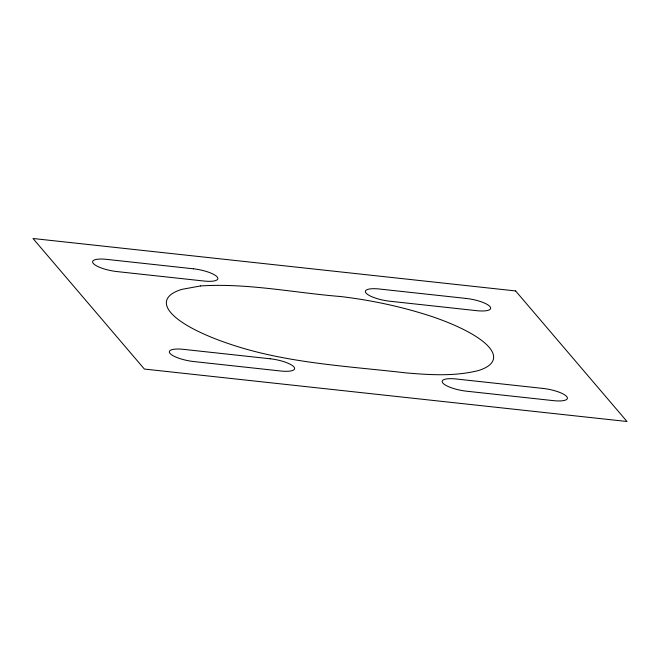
<?xml version="1.0" encoding="UTF-8"?>
<svg xmlns="http://www.w3.org/2000/svg" width="660" height="660" viewBox="0 0 660 660"><rect width="100%" height="100%" fill="white"/><g stroke="black" fill="none" stroke-linecap="round" stroke-linejoin="round"><path stroke-width="0.99" d="M200.524 285.937L181.731 289.402A122.471 32.728 11.4 0 0 227.791 343.382C285.137 363.198 346.219 365.962 405.966 372.892C430.031 374.929 454.591 376.497 478.269 370.598A122.471 32.728 11.4 0 0 432.209 316.618C402.509 306.85 371.869 300.267 340.832 296.546C294.129 292.817 247.549 282.917 200.524 285.937M515.625 290.945L33 238.499L144.375 369.055L627 421.501L515.625 290.945M193.413 268.801L106.615 259.363A19.594 5.239 11.4 0 0 93.307 263.464A19.594 5.239 11.4 0 0 117.035 271.582L203.833 281.012A19.594 5.239 11.4 0 0 217.14 276.92A19.594 5.239 11.4 0 0 193.413 268.801M466.207 298.444L379.401 289.014A19.594 5.239 11.4 0 0 366.094 293.106A19.594 5.239 11.4 0 0 389.829 301.224L476.627 310.662A19.594 5.239 11.4 0 0 489.934 306.562A19.594 5.239 11.4 0 0 466.207 298.444M270.171 358.776L183.373 349.338A19.594 5.239 11.4 0 0 170.065 353.438A19.594 5.239 11.4 0 0 193.792 361.556L280.599 370.986A19.594 5.239 11.4 0 0 293.906 366.894A19.594 5.239 11.4 0 0 270.171 358.776M542.965 388.418L456.167 378.988A19.594 5.239 11.4 0 0 442.86 383.08A19.594 5.239 11.4 0 0 466.587 391.198L553.385 400.636A19.594 5.239 11.4 0 0 566.692 396.536A19.594 5.239 11.4 0 0 542.965 388.418"/></g></svg>
